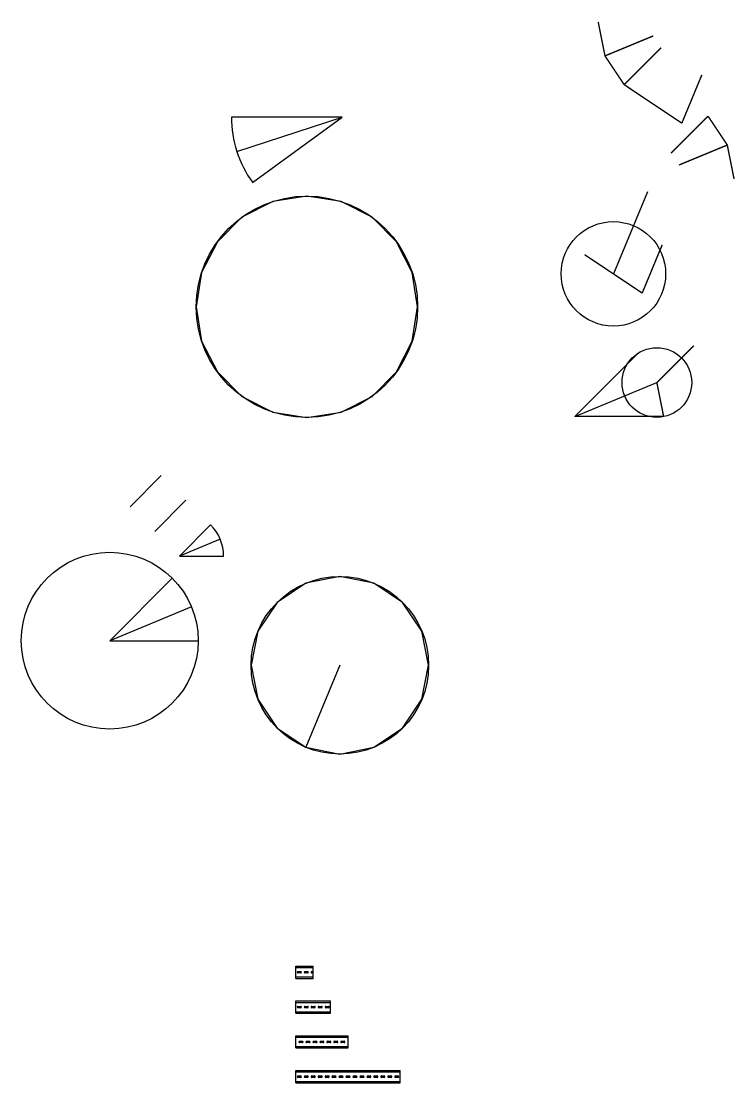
# Model space of a CAD drawing. Header units: millimetres. Extents: x -14566 to 16488, y -7315 to 17206.
# Drawn here: x -14566 to -12517, y 7180 to 10230 of the extents above; entities that cross this region are included whole.
import ezdxf

# ---------------------------------------------------------------- set-up
doc = ezdxf.new("R2010")
doc.units = ezdxf.units.MM
doc.layers.add('100 noprint', color=2, linetype='Continuous', plot=False)

# ---------------------------------------------------------------- blocks, each defined once
blk = doc.blocks.new('DIN-рейка 100 мм')
at = {"color": 0, "lineweight": -2}
for p, q in [((0, 17.5), (100, 17.5)), ((0, -17.5), (0, 17.5)), ((0, 13.5), (100, 13.5)), ((6, 2), (14, 2)), ((26, 2), (34, 2)), ((46, 2), (54, 2)), ((66, 2), (74, 2)), ((86, 2), (94, 2)), ((100, -17.5), (100, 17.5)), ((0, -13.5), (100, -13.5)), ((0, -17.5), (100, -17.5)), ((14, -2), (6, -2)), ((34, -2), (26, -2)), ((54, -2), (46, -2)), ((74, -2), (66, -2)), ((94, -2), (86, -2))]:
    blk.add_line(p, q, dxfattribs=at)
for centre, start, end in [((6, 0), 90, 270), ((14, 0), 270, 90), ((26, 0), 90, 270), ((34, 0), 270, 90), ((46, 0), 90, 270), ((54, 0), 270, 90), ((66, 0), 90, 270), ((74, 0), 270, 90), ((86, 0), 90, 270), ((94, 0), 270, 90)]:
    blk.add_arc(centre, 2, start, end, dxfattribs=at)
blk = doc.blocks.new('DIN-рейка 150 мм')
at = {"color": 0, "lineweight": -2}
for p, q in [((0, 17.5), (150, 17.5)), ((0, -17.5), (0, 17.5)), ((0, 13.5), (150, 13.5)), ((11, 2), (19, 2)), ((31, 2), (39, 2)), ((51, 2), (59, 2)), ((71, 2), (79, 2)), ((91, 2), (99, 2)), ((111, 2), (119, 2)), ((131, 2), (139, 2)), ((150, -17.5), (150, 17.5)), ((0, -13.5), (150, -13.5)), ((0, -17.5), (150, -17.5)), ((19, -2), (11, -2)), ((39, -2), (31, -2)), ((59, -2), (51, -2)), ((79, -2), (71, -2)), ((99, -2), (91, -2)), ((119, -2), (111, -2)), ((139, -2), (131, -2))]:
    blk.add_line(p, q, dxfattribs=at)
for centre, start, end in [((11, 0), 90, 270), ((19, 0), 270, 90), ((31, 0), 90, 270), ((39, 0), 270, 90), ((51, 0), 90, 270), ((59, 0), 270, 90), ((71, 0), 90, 270), ((79, 0), 270, 90), ((91, 0), 90, 270), ((99, 0), 270, 90), ((111, 0), 90, 270), ((119, 0), 270, 90), ((131, 0), 90, 270), ((139, 0), 270, 90)]:
    blk.add_arc(centre, 2, start, end, dxfattribs=at)
blk = doc.blocks.new('DIN-рейка 300 мм')
at = {"color": 0, "lineweight": -2}
for p, q in [((0, 17.5), (300, 17.5)), ((0, -17.5), (0, 17.5)), ((0, 13.5), (300, 13.5)), ((6, 2), (14, 2)), ((26, 2), (34, 2)), ((46, 2), (54, 2)), ((66, 2), (74, 2)), ((86, 2), (94, 2)), ((106, 2), (114, 2)), ((126, 2), (134, 2)), ((146, 2), (154, 2)), ((166, 2), (174, 2)), ((186, 2), (194, 2)), ((206, 2), (214, 2)), ((226, 2), (234, 2)), ((246, 2), (254, 2)), ((266, 2), (274, 2)), ((286, 2), (294, 2)), ((300, -17.5), (300, 17.5)), ((0, -13.5), (300, -13.5)), ((0, -17.5), (300, -17.5)), ((14, -2), (6, -2)), ((34, -2), (26, -2)), ((54, -2), (46, -2)), ((74, -2), (66, -2)), ((94, -2), (86, -2)), ((114, -2), (106, -2)), ((134, -2), (126, -2)), ((154, -2), (146, -2)), ((174, -2), (166, -2)), ((194, -2), (186, -2)), ((214, -2), (206, -2)), ((234, -2), (226, -2)), ((254, -2), (246, -2)), ((274, -2), (266, -2)), ((294, -2), (286, -2))]:
    blk.add_line(p, q, dxfattribs=at)
for centre, start, end in [((6, 0), 90, 270), ((14, 0), 270, 90), ((26, 0), 90, 270), ((34, 0), 270, 90), ((46, 0), 90, 270), ((54, 0), 270, 90), ((66, 0), 90, 270), ((74, 0), 270, 90), ((86, 0), 90, 270), ((94, 0), 270, 90), ((106, 0), 90, 270), ((114, 0), 270, 90), ((126, 0), 90, 270), ((134, 0), 270, 90), ((146, 0), 90, 270), ((154, 0), 270, 90), ((166, 0), 90, 270), ((174, 0), 270, 90), ((186, 0), 90, 270), ((194, 0), 270, 90), ((206, 0), 90, 270), ((214, 0), 270, 90), ((226, 0), 90, 270), ((234, 0), 270, 90), ((246, 0), 90, 270), ((254, 0), 270, 90), ((266, 0), 90, 270), ((274, 0), 270, 90), ((286, 0), 90, 270), ((294, 0), 270, 90)]:
    blk.add_arc(centre, 2, start, end, dxfattribs=at)
blk = doc.blocks.new('DIN-рейка 50 мм')
at = {"color": 0, "lineweight": -2}
for p, q in [((0, -17.5), (0, 17.5)), ((0, 17.5), (50, 17.5)), ((0, 13.5), (50, 13.5)), ((6, 2), (14, 2)), ((26, 2), (34, 2)), ((46, 2), (50, 2)), ((50, -17.5), (50, 17.5)), ((0, -13.5), (50, -13.5)), ((0, -17.5), (50, -17.5)), ((14, -2), (6, -2)), ((34, -2), (26, -2)), ((50, -2), (46, -2))]:
    blk.add_line(p, q, dxfattribs=at)
for centre, start, end in [((6, 0), 90, 270), ((14, 0), 270, 90), ((26, 0), 90, 270), ((34, 0), 270, 90), ((46, 0), 90, 270)]:
    blk.add_arc(centre, 2, start, end, dxfattribs=at)

msp = doc.modelspace()

# ---------------------------------------------------------------- linework, layer by layer
at = {"layer": '100 noprint', "color": 3}
for p, q in [((-13644.4, 9953.8), (-13962.4, 9953.8)), ((-13946.8, 9855.5), (-13644.4, 9953.8)), ((-13901.7, 9766.8), (-13644.4, 9953.8)), ((-12767.7, 9739.5), (-12865.3, 9503.9)), ((-12976.1, 9094.1), (-12795.8, 9274.4)), ((-12976.1, 9094.1), (-12740.5, 9191.7)), ((-12721.1, 9094.1), (-12976.1, 9094.1)), ((-14253.3, 8834.6), (-14163.5, 8924.4)), ((-14182.5, 8763.9), (-14092.7, 8853.7)), ((-14111.8, 8693.2), (-14022, 8783)), ((-13994.5, 8741.8), (-14111.8, 8693.2)), ((-14111.8, 8693.2), (-13984.8, 8693.2)), ((-14311.8, 8450.1), (-14132.2, 8629.8)), ((-14077.1, 8547.3), (-14311.8, 8450.1)), ((-14311.8, 8450.1), (-14057.8, 8450.1)), ((-13650.8, 8379.5), (-13748.4, 8144))]:
    msp.add_line(p, q, dxfattribs=at)
for points in [[(-12908.9, 10227.6, 4, 4, 0), (-12889.5, 10130, 4, 4, 0), (-12834.2, 10047.3, 4, 4, 0)], [(-12750.9, 10187.4, 4, 4, 0), (-12889.5, 10130, 4, 4, 0)], [(-12728.2, 10153.4, 4, 4, 0), (-12834.2, 10047.3, 4, 4, 0)], [(-12668.8, 9936.7, 4, 4, 0), (-12611.4, 10075.3, 4, 4, 0)], [(-12834.2, 10047.3, 4, 4, 0), (-12751.5, 9992, 4, 4, 0)], [(-12751.5, 9992, 4, 4, 0), (-12668.8, 9936.7, 4, 4, 0)], [(-12593.4, 9956.7, 4, 4, 0), (-12699.5, 9850.7, 4, 4, 0)], [(-12518.8, 9776.4, 4, 4, 0), (-12538.2, 9874, 4, 4, 0), (-12593.4, 9956.7, 4, 4, 0)], [(-12676.8, 9816.6, 4, 4, 0), (-12538.2, 9874, 4, 4, 0)], [(-12782.6, 9448.6, 4, 4, 0), (-12725.2, 9587.2, 4, 4, 0)], [(-12948.1, 9559.2, 4, 4, 0), (-12865.3, 9503.9, 4, 4, 0)], [(-12865.3, 9503.9, 4, 4, 0), (-12782.6, 9448.6, 4, 4, 0)], [(-12740.5, 9191.7, 4, 4, 0), (-12634.4, 9297.7, 4, 4, 0)], [(-12721.1, 9094.1, 4, 4, 0), (-12740.5, 9191.7, 4, 4, 0)]]:
    msp.add_lwpolyline(points, format="xyseb", dxfattribs=at)
for points in [[(-14047.8, 9311), (-14002.6, 9222.3), (-13932.3, 9152), (-13843.6, 9106.8), (-13745.4, 9091.3), (-13647.1, 9106.8), (-13558.5, 9152), (-13488.1, 9222.3), (-13442.9, 9311), (-13427.4, 9409.3), (-13442.9, 9507.5), (-13488.1, 9596.2), (-13558.5, 9666.5), (-13647.1, 9711.7), (-13745.4, 9727.3), (-13843.6, 9711.7), (-13932.3, 9666.5), (-14002.6, 9596.2), (-14047.8, 9507.5), (-14063.4, 9409.3)], [(-13886.4, 8282), (-13831.1, 8199.2), (-13748.4, 8144), (-13650.8, 8124.5), (-13553.2, 8144), (-13470.5, 8199.2), (-13415.2, 8282), (-13395.8, 8379.5), (-13415.2, 8477.1), (-13470.5, 8559.9), (-13553.2, 8615.1), (-13650.8, 8634.5), (-13748.4, 8615.1), (-13831.1, 8559.9), (-13886.4, 8477.1), (-13905.8, 8379.5)]]:
    msp.add_lwpolyline(points, close=True, dxfattribs=at)
for centre, radius in [((-13745.4, 9409.3), 318), ((-12865.3, 9503.9), 150), ((-12740.5, 9191.7), 100), ((-14311.8, 8450.1), 254), ((-13650.8, 8379.5), 255)]:
    msp.add_circle(centre, radius, dxfattribs=at)
for centre, radius, start, end in [((-13644.4, 9953.8), 318, 180, 216), ((-14111.8, 8693.2), 127, 0, 45)]:
    msp.add_arc(centre, radius, start, end, dxfattribs=at)

# ---------------------------------------------------------------- block references
at = {"layer": '100 noprint', "color": 5}
for name, p in [('DIN-рейка 50 мм', (-13777.4, 7497.6)), ('DIN-рейка 100 мм', (-13777.4, 7397.6)), ('DIN-рейка 150 мм', (-13777.4, 7297.6)), ('DIN-рейка 300 мм', (-13777.4, 7197.6))]:
    msp.add_blockref(name, p, dxfattribs=at)

doc.saveas('drawing.dxf')
